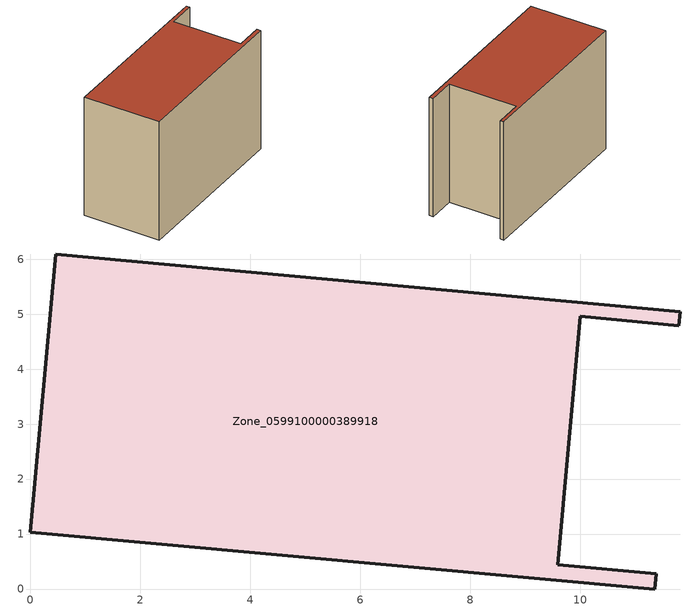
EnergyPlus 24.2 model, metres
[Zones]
Zone_0599100000389918
 floor ground (C_G): 0,1.03 0.46,6.09 11.82,5.04 11.8,4.79 10.01,4.96 9.6,0.44 11.39,0.28 11.36,0 z0
 wall outside (C_F): 0.46,6.09 0,1.03 11.36,0 11.39,0.28 9.6,0.44 10.01,4.96 11.8,4.79 11.82,5.04 0.46,6.09 z0:8.15
 roof outside (C_R): 11.82,5.04 0.46,6.09 0,1.03 11.36,0 11.39,0.28 9.6,0.44 10.01,4.96 11.8,4.79 z8.15
[BUILDING]
Pand.0599100000389918: North Axis=0; Terrain=City; Loads Convergence Tolerance Value=0.04; Temperature Convergence Tolerance Value=0.4; Solar Distribution=FullExterior; Maximum Number of Warmup Days=25; Minimum Number of Warmup Days=1
[Site:Location]
Rotterdam.The.Hague.AP_ZH_NLD Design_Conditions: Latitude=51.96; Longitude=4.45; Time Zone=1; Elevation=-4.5
[SITE:GROUNDTEMPERATURE:BUILDINGSURFACE]
18, 18, 18, 18, 18, 18, 18, 18, 18, 18, 18, 18
[MATERIAL] Thermal Absorptance=0.9; Solar Absorptance=0.7; Visible Absorptance=0.7
Name | Roughness | Thickness | Conductivity | Density | Specific Heat
G.TI.1992-2005 | MediumSmooth | 0.15 | 0.06 | 540 | 1210
F.TI.1992-2005 | Rough | 0.3 | 0.12 | 1920 | 840
R.TI.1992-2005 | MediumRough | 0.2 | 0.08 | 1500 | 1000
[CONSTRUCTION]
C_G: G.TI.1992-2005
C_F: F.TI.1992-2005
C_R: R.TI.1992-2005
[ZONE]
Zone_0599100000389918: Type=1; Multiplier=1; Ceiling Height=Autocalculate; Volume=Autocalculate; Floor Area=autocalculate; Part of Total Floor Area=Yes
[ZONEINFILTRATION:DESIGNFLOWRATE]
Infil_Zone_0599100000389918: Zone or ZoneList or Space or SpaceList=Zone_0599100000389918; Schedule=AlwaysOn; Design Flow Rate Calculation Method=Flow/Area; Flow Rate per Floor Area=0.0015; Constant Term Coefficient=1; Temperature Term Coefficient=0; Velocity Term Coefficient=0; Velocity Squared Term Coefficient=0
[HVACTEMPLATE:ZONE:IDEALLOADSAIRSYSTEM]
Zone_0599100000389918: Maximum Heating Supply Air Temperature=50; Minimum Cooling Supply Air Temperature=13; Maximum Heating Supply Air Humidity Ratio=0.0156; Minimum Cooling Supply Air Humidity Ratio=0.0077; Heating Limit=NoLimit; Cooling Limit=NoLimit; Dehumidification Control Type=ConstantSensibleHeatRatio; Cooling Sensible Heat Ratio=0.7; Dehumidification Setpoint=60; Humidification Control Type=None; Humidification Setpoint=30; Outdoor Air Method=None; Outdoor Air Flow Rate per Person=0.00944; Outdoor Air Flow Rate per Zone Floor Area=0; Outdoor Air Flow Rate per Zone=0; Demand Controlled Ventilation Type=None; Outdoor Air Economizer Type=NoEconomizer; Heat Recovery Type=None; Sensible Heat Recovery Effectiveness=0.7; Latent Heat Recovery Effectiveness=0.65
[ZONECONTROL:THERMOSTAT]
ThermostatControl_Zone_0599100000389918: Zone or ZoneList=Zone_0599100000389918; Control Type Schedule=DualSetpointControlType; Control 1=Thermostat_Zone_0599100000389918; Temperature Difference Between Cutout And Setpoint=0
[THERMOSTATSETPOINT:DUALSETPOINT]
Thermostat_Zone_0599100000389918: Heating Setpoint Temperature Schedule=HeatingSetpoint_Zone_0599100000389918; Cooling Setpoint Temperature Schedule=CoolingSetpoint_Zone_0599100000389918
[SCHEDULE:COMPACT]
HeatingSetpoint_Zone_0599100000389918: Through: 12/31, For: AllDays, Until: 24:00, 21
CoolingSetpoint_Zone_0599100000389918: Through: 12/31, For: AllDays, Until: 24:00, 24
DualSetpointControlType: Through: 12/31, For: AllDays, Until: 24:00, 4
AlwaysOn: Through: 12/31, For: AllDays, Until: 24:00, 1
